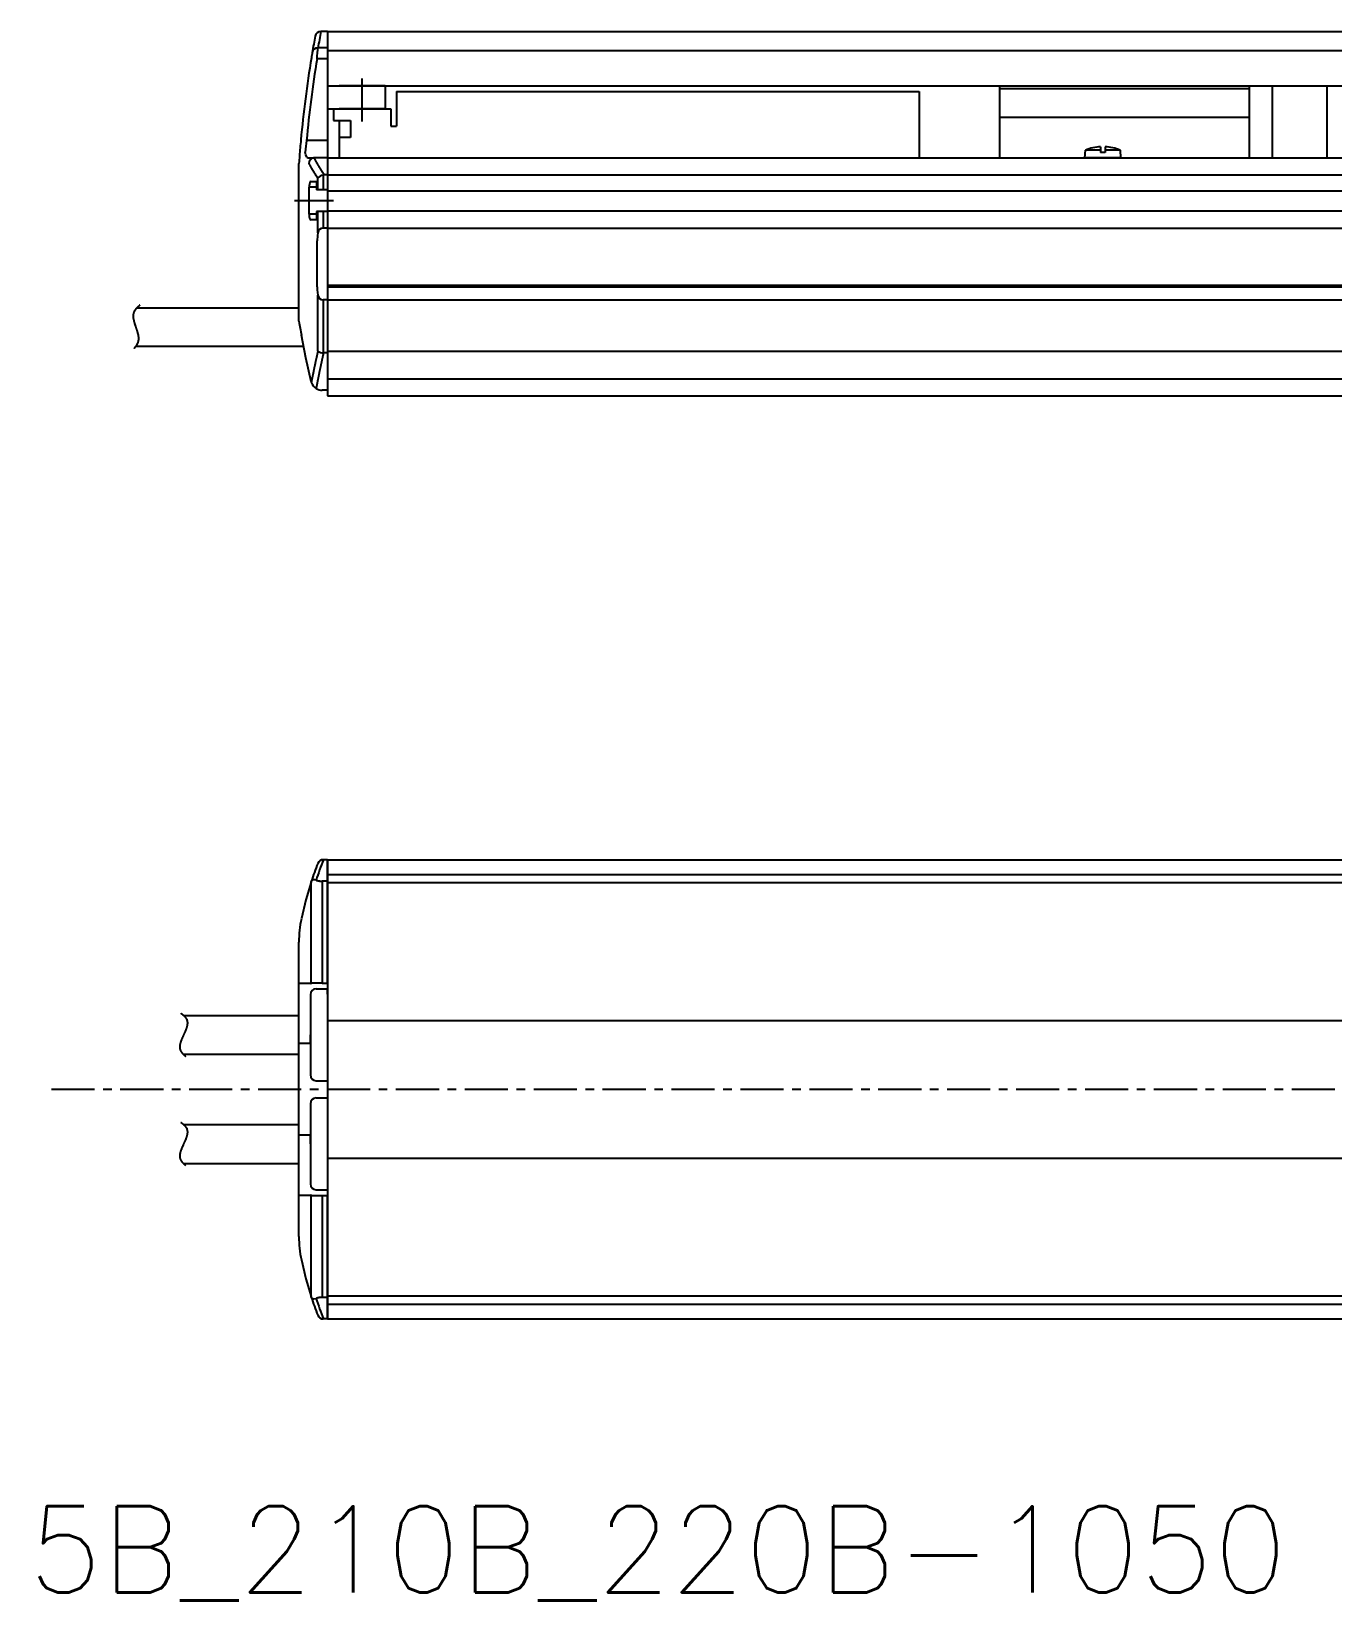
# Model space of a CAD drawing. Extents: x -493 to 1083, y 41 to 537.
# Drawn here: x -345.1 to -118.5, y 41.4 to 314.8 of the extents above; entities that cross this region are included whole.
import ezdxf

# ---------------------------------------------------------------- set-up
doc = ezdxf.new("R2010")
doc.units = 0
doc.linetypes.add('CENTER', pattern=[12, 7.5, -1.5, 1.5, -1.5])
doc.layers.get('0').update_dxf_attribs({"linetype": 'CONTINUOUS'})
doc.layers.add('CENTER', color=1, linetype='CENTER')
doc.styles.get("Standard").update_dxf_attribs({"font": 'txt', "bigfont": 'EXTFONT'})

# ---------------------------------------------------------------- blocks, each defined once
blk = doc.blocks.new('DTL0004')
at = {"color": 0, "linetype": 'CONTINUOUS'}
for p, q in [((-3.15, 0), (-3.04, 1.3)), ((3.15, 0), (-3.15, 0)), ((-0.4, 1.3), (-3.04, 1.3)), ((-0.4, 1.89), (-0.4, 0.9)), ((0.4, 0.9), (-0.4, 0.9)), ((0.4, 1.89), (0.4, 0.9)), ((3.04, 1.3), (0.4, 1.3)), ((3.15, 0), (3.04, 1.3))]:
    blk.add_line(p, q, dxfattribs=at)
for start, end in [(92.8723, 112.3565), (67.6435, 87.1277)]:
    blk.add_arc((0, -6.08), 7.98, start, end, dxfattribs=at)
at = {"color": 0}
blk.add_point((0, 0), dxfattribs=at)
blk.add_point((0, 0), dxfattribs=at)

msp = doc.modelspace()

# ---------------------------------------------------------------- linework, layer by layer
at = {"color": 7, "linetype": 'CONTINUOUS'}
for p, q in [((-294.71, 314.76), (-294.7, 314.76)), ((-293.52, 314.76), (-294.7, 314.76)), ((-293.52, 314.76), (-293.52, 305.26)), ((-293.52, 314.76), (-293.52, 252.26)), ((-293.52, 314.76), (-103.52, 314.76)), ((-293.52, 314.76), (-293.52, 305.26)), ((-293.52, 311.87), (-295.21, 311.87)), ((-293.52, 309.99), (-295.37, 309.99)), ((-293.52, 311.4), (-103.52, 311.4)), ((-293.52, 305.26), (-103.52, 305.26)), ((-283.52, 305.26), (-291.52, 305.26)), ((-283.52, 305.26), (-283.52, 301.26)), ((-281.52, 304.26), (-190.52, 304.26)), ((-281.52, 304.26), (-281.52, 298.26)), ((-190.52, 304.26), (-190.52, 292.76)), ((-176.52, 305.26), (-176.52, 292.76)), ((-176.52, 304.79), (-133.02, 304.79)), ((-133.02, 305.26), (-133.02, 292.76)), ((-129.02, 305.26), (-129.02, 292.76)), ((-119.52, 305.26), (-119.52, 292.76)), ((-293.52, 301.26), (-282.52, 301.26)), ((-292.52, 301.26), (-292.52, 299.26)), ((-283.52, 301.26), (-291.52, 301.26)), ((-282.52, 301.26), (-282.52, 298.26)), ((-292.52, 299.26), (-289.52, 299.26)), ((-291.52, 299.26), (-291.52, 292.76)), ((-289.52, 299.26), (-289.52, 296.26)), ((-282.52, 298.26), (-281.52, 298.26)), ((-176.52, 299.8), (-133.02, 299.8)), ((-293.52, 295.76), (-297.19, 295.76)), ((-289.52, 296.26), (-291.52, 296.26)), ((-298.42, 293.08), (-298.42, 293.06)), ((-297.12, 292.85), (-296.91, 292.76)), ((-296.91, 292.76), (-295.76, 292.76)), ((-295.76, 292.76), (-295.91, 292.75)), ((-293.52, 292.76), (-295.76, 292.76)), ((-293.52, 292.76), (1068.48, 292.76)), ((-293.52, 292.76), (-293.52, 251.26)), ((-298.52, 264.26), (-298.52, 291.76)), ((-294.1, 289.76), (-294.3, 289.74)), ((-293.52, 289.76), (-294.1, 289.76)), ((-293.52, 289.76), (1068.48, 289.76)), ((-296.75, 282.91), (-296.75, 287.61)), ((-295.49, 287.61), (-296.75, 287.61)), ((-296.43, 288.61), (-295.49, 288.61)), ((-295.49, 288.61), (-295.49, 287.16)), ((-293.52, 287.16), (-295.49, 287.16)), ((-295.23, 287.16), (-295.23, 289.18)), ((-294.3, 289.74), (-294.3, 287.16)), ((-293.52, 287.01), (1068.48, 287.01)), ((-295.49, 282.91), (-296.75, 282.91)), ((-295.49, 281.91), (-296.43, 281.91)), ((-293.52, 283.36), (-295.49, 283.36)), ((-295.49, 283.36), (-295.49, 281.91)), ((-295.23, 279.69), (-295.23, 283.36)), ((-294.3, 283.36), (-294.3, 280.49)), ((-293.52, 283.51), (1068.48, 283.51)), ((-293.52, 280.49), (-294.3, 280.49)), ((-293.52, 280.49), (1068.48, 280.49)), ((-295.37, 270.26), (-295.37, 278.26)), ((-295.23, 259.03), (-295.23, 268.83)), ((-294.3, 268.02), (-294.3, 258.76)), ((-293.52, 268.02), (-294.3, 268.02)), ((-293.52, 270.56), (1068.48, 270.56)), ((-293.52, 270.26), (1068.48, 270.26)), ((-293.52, 268.02), (1068.48, 268.02)), ((-326.73, 266.61), (-298.55, 266.61)), ((-326.94, 259.91), (-297.74, 259.91)), ((-294.3, 258.76), (-294.25, 258.76)), ((-293.52, 258.76), (-294.25, 258.76)), ((-293.52, 259.03), (1068.48, 259.03)), ((-293.52, 254.26), (1068.48, 254.26)), ((-296.41, 253.79), (-296.37, 253.65)), ((-293.52, 252.26), (-294.46, 252.26)), ((-293.52, 251.26), (1068.48, 251.26)), ((-294.3, 170.47), (-294.25, 170.47)), ((-293.52, 170.47), (-294.25, 170.47)), ((-293.52, 170.47), (-293.52, 90.47)), ((-293.52, 170.47), (1068.48, 170.47)), ((-293.52, 166.72), (-293.52, 170.47)), ((-293.52, 167.87), (1068.48, 167.87)), ((-296.41, 166.56), (-296.37, 166.68)), ((-296.41, 148.97), (-296.41, 166.56)), ((-293.52, 166.72), (-294.46, 166.72)), ((-294.46, 166.72), (-294.46, 148.97)), ((-293.52, 148.97), (-293.52, 166.72)), ((-293.52, 166.47), (1068.48, 166.47)), ((-298.52, 104.82), (-298.52, 156.12)), ((-298.52, 148.92), (-298.35, 148.97)), ((-298.35, 148.97), (-296.41, 148.97)), ((-296.52, 148.9), (-296.32, 148.97)), ((-294.46, 148.97), (-296.41, 148.97)), ((-295.52, 147.97), (-293.52, 147.97)), ((-294.46, 148.97), (-293.52, 148.97)), ((-293.52, 148.97), (-293.52, 147.99)), ((-293.52, 147.05), (-293.52, 147.99)), ((-293.52, 147.97), (-293.52, 131.97)), ((-296.52, 146.97), (-296.52, 132.97)), ((-293.52, 147.05), (-293.52, 146.52)), ((-318.6, 143.32), (-298.52, 143.32)), ((-293.52, 142.47), (1068.48, 142.47)), ((-296.52, 138.47), (-296.52, 139.97)), ((-296.52, 138.47), (-298.52, 138.47)), ((-318.69, 136.62), (-298.52, 136.62)), ((-295.52, 131.97), (-293.52, 131.97)), ((-295.52, 128.97), (-293.52, 128.97)), ((-293.52, 128.97), (-293.52, 112.97)), ((-296.52, 127.97), (-296.52, 113.97)), ((-318.66, 124.37), (-298.52, 124.37)), ((-296.52, 122.47), (-298.52, 122.47)), ((-296.52, 120.97), (-296.52, 122.47)), ((-318.64, 117.57), (-298.52, 117.57)), ((-293.52, 118.47), (1068.48, 118.47)), ((-295.52, 112.97), (-293.52, 112.97)), ((-293.52, 114.42), (-293.52, 113.9)), ((-293.52, 113.9), (-293.52, 112.96)), ((-293.52, 112.96), (-293.52, 111.97)), ((-298.35, 111.97), (-298.52, 112.03)), ((-296.41, 111.97), (-298.35, 111.97)), ((-296.32, 111.97), (-296.52, 112.05)), ((-296.41, 94.39), (-296.41, 111.97)), ((-296.41, 111.97), (-294.46, 111.97)), ((-294.46, 111.97), (-294.46, 94.23)), ((-294.46, 111.97), (-293.52, 111.97)), ((-293.52, 94.23), (-293.52, 111.97)), ((-296.37, 94.27), (-296.41, 94.39)), ((-293.52, 94.23), (-294.46, 94.23)), ((-293.52, 94.47), (1068.48, 94.47)), ((-293.52, 90.47), (-293.52, 94.23)), ((-293.52, 93.07), (1068.48, 93.07)), ((-294.25, 90.47), (-294.3, 90.47)), ((-293.52, 90.47), (-294.25, 90.47)), ((-293.52, 90.47), (1068.48, 90.47))]:
    msp.add_line(p, q, dxfattribs=at)
for points in [[(-295.37, 309.99), (-295.33, 310.42), (-295.28, 311.04), (-295.24, 311.54), (-295.21, 311.87)], [(-297.12, 292.85), (-297.33, 293.25), (-297.42, 293.71)], [(-296.43, 288.61), (-296.44, 288.61), (-296.55, 288.54), (-296.64, 288.37), (-296.7, 288.13), (-296.74, 287.83), (-296.75, 287.61)], [(-296.75, 282.91), (-296.75, 282.81), (-296.72, 282.49), (-296.66, 282.2), (-296.57, 282), (-296.46, 281.91), (-296.43, 281.91)], [(-295.23, 279.69), (-295.31, 279.2), (-295.37, 278.26)], [(-295.37, 270.26), (-295.35, 269.71), (-295.23, 268.83)], [(-296.41, 253.79), (-297.32, 257.88), (-298.1, 261.84)], [(-295.53, 166.9), (-295.74, 166.95), (-296.04, 166.95), (-296.26, 166.85), (-296.37, 166.68)], [(-296.41, 166.56), (-297.32, 163.46), (-298.1, 160.2)], [(-298.1, 100.75), (-297.32, 97.47), (-296.41, 94.39)], [(-296.37, 94.27), (-296.32, 94.17), (-296.17, 94.04), (-295.92, 93.98), (-295.53, 94.05)]]:
    msp.add_lwpolyline(points, dxfattribs=at)
for points in [[(-295.91, 292.75, 0), (-295.9, 292.72, 0), (-295.88, 292.7, 0), (-295.87, 292.68, 0), (-295.86, 292.65, 0), (-295.85, 292.63, 0), (-295.83, 292.6, 0), (-295.82, 292.58, 0), (-295.81, 292.56, 0), (-295.8, 292.53, 0), (-295.78, 292.51, 0), (-295.77, 292.49, 0), (-295.76, 292.46, 0), (-295.75, 292.44, 0), (-295.73, 292.42, 0), (-295.72, 292.39, 0), (-295.71, 292.37, 0), (-295.7, 292.34, 0), (-295.68, 292.32, 0), (-295.67, 292.3, 0), (-295.66, 292.27, 0), (-295.65, 292.25, 0), (-295.63, 292.23, 0), (-295.62, 292.2, 0), (-295.61, 292.18, 0), (-295.59, 292.16, 0), (-295.58, 292.13, 0), (-295.57, 292.11, 0), (-295.55, 292.08, 0), (-295.54, 292.06, 0), (-295.53, 292.04, 0), (-295.52, 292.01, 0), (-295.5, 291.99, 0), (-295.49, 291.97, 0), (-295.48, 291.94, 0), (-295.46, 291.92, 0), (-295.45, 291.9, 0), (-295.44, 291.87, 0), (-295.42, 291.85, 0), (-295.41, 291.83, 0), (-295.4, 291.8, 0), (-295.38, 291.78, 0), (-295.37, 291.76, 0), (-295.36, 291.73, 0), (-295.34, 291.71, 0), (-295.33, 291.69, 0), (-295.31, 291.66, 0), (-295.3, 291.64, 0), (-295.29, 291.61, 0), (-295.27, 291.59, 0), (-295.26, 291.57, 0), (-295.25, 291.54, 0), (-295.23, 291.52, 0), (-295.22, 291.5, 0), (-295.21, 291.47, 0), (-295.19, 291.45, 0), (-295.18, 291.43, 0), (-295.16, 291.4, 0), (-295.15, 291.38, 0), (-295.14, 291.36, 0), (-295.12, 291.33, 0), (-295.11, 291.31, 0), (-295.09, 291.29, 0), (-295.08, 291.26, 0), (-295.07, 291.24, 0), (-295.05, 291.22, 0), (-295.04, 291.19, 0), (-295.02, 291.17, 0), (-295.01, 291.15, 0), (-294.99, 291.12, 0), (-294.98, 291.1, 0), (-294.97, 291.08, 0), (-294.95, 291.05, 0), (-294.94, 291.03, 0), (-294.92, 291.01, 0), (-294.91, 290.98, 0), (-294.89, 290.96, 0), (-294.88, 290.94, 0), (-294.87, 290.91, 0), (-294.85, 290.89, 0), (-294.84, 290.87, 0), (-294.82, 290.84, 0), (-294.81, 290.82, 0), (-294.79, 290.8, 0), (-294.78, 290.77, 0), (-294.76, 290.75, 0), (-294.75, 290.73, 0), (-294.73, 290.7, 0), (-294.72, 290.68, 0), (-294.7, 290.66, 0), (-294.69, 290.63, 0), (-294.67, 290.61, 0), (-294.66, 290.59, 0), (-294.64, 290.57, 0), (-294.63, 290.54, 0), (-294.61, 290.52, 0), (-294.6, 290.5, 0), (-294.58, 290.47, 0), (-294.57, 290.45, 0), (-294.55, 290.43, 0), (-294.54, 290.4, 0), (-294.52, 290.38, 0), (-294.51, 290.36, 0), (-294.49, 290.33, 0), (-294.48, 290.31, 0), (-294.46, 290.29, 0), (-294.45, 290.26, 0), (-294.43, 290.24, 0), (-294.42, 290.22, 0), (-294.4, 290.19, 0), (-294.39, 290.17, 0), (-294.37, 290.15, 0), (-294.35, 290.13, 0), (-294.34, 290.1, 0), (-294.32, 290.08, 0), (-294.31, 290.06, 0), (-294.29, 290.03, 0), (-294.28, 290.01, 0), (-294.26, 289.99, 0), (-294.24, 289.96, 0), (-294.23, 289.94, 0), (-294.21, 289.92, 0), (-294.2, 289.9, 0), (-294.18, 289.87, 0), (-294.17, 289.85, 0), (-294.15, 289.83, 0), (-294.13, 289.8, 0), (-294.12, 289.78, 0), (-294.1, 289.76, 0)], [(-296.8, 291.76, 0), (-296.79, 291.74, 0), (-296.78, 291.72, 0), (-296.77, 291.7, 0), (-296.76, 291.68, 0), (-296.75, 291.66, 0), (-296.74, 291.64, 0), (-296.73, 291.61, 0), (-296.71, 291.59, 0), (-296.7, 291.57, 0), (-296.69, 291.55, 0), (-296.68, 291.53, 0), (-296.67, 291.51, 0), (-296.66, 291.49, 0), (-296.65, 291.47, 0), (-296.64, 291.45, 0), (-296.63, 291.43, 0), (-296.61, 291.41, 0), (-296.6, 291.39, 0), (-296.59, 291.37, 0), (-296.58, 291.35, 0), (-296.57, 291.33, 0), (-296.56, 291.31, 0), (-296.55, 291.29, 0), (-296.54, 291.27, 0), (-296.52, 291.25, 0), (-296.51, 291.23, 0), (-296.5, 291.21, 0), (-296.49, 291.19, 0), (-296.48, 291.17, 0), (-296.47, 291.15, 0), (-296.46, 291.13, 0), (-296.44, 291.11, 0), (-296.43, 291.09, 0), (-296.42, 291.07, 0), (-296.41, 291.05, 0), (-296.4, 291.03, 0), (-296.39, 291.01, 0), (-296.37, 290.99, 0), (-296.36, 290.96, 0), (-296.35, 290.94, 0), (-296.34, 290.92, 0), (-296.33, 290.9, 0), (-296.31, 290.88, 0), (-296.3, 290.86, 0), (-296.29, 290.84, 0), (-296.28, 290.82, 0), (-296.27, 290.8, 0), (-296.26, 290.78, 0), (-296.24, 290.76, 0), (-296.23, 290.74, 0), (-296.22, 290.72, 0), (-296.21, 290.7, 0), (-296.2, 290.68, 0), (-296.18, 290.66, 0), (-296.17, 290.64, 0), (-296.16, 290.62, 0), (-296.15, 290.6, 0), (-296.14, 290.58, 0), (-296.12, 290.56, 0), (-296.11, 290.54, 0), (-296.1, 290.52, 0), (-296.09, 290.5, 0), (-296.07, 290.48, 0), (-296.06, 290.46, 0), (-296.05, 290.44, 0), (-296.04, 290.42, 0), (-296.03, 290.4, 0), (-296.01, 290.38, 0), (-296, 290.36, 0), (-295.99, 290.34, 0), (-295.98, 290.32, 0), (-295.96, 290.3, 0), (-295.95, 290.28, 0), (-295.94, 290.26, 0), (-295.93, 290.24, 0), (-295.91, 290.22, 0), (-295.9, 290.2, 0), (-295.89, 290.18, 0), (-295.88, 290.16, 0), (-295.86, 290.14, 0), (-295.85, 290.12, 0), (-295.84, 290.1, 0), (-295.83, 290.08, 0), (-295.81, 290.06, 0), (-295.8, 290.04, 0), (-295.79, 290.02, 0), (-295.77, 290, 0), (-295.76, 289.98, 0), (-295.75, 289.96, 0), (-295.74, 289.94, 0), (-295.72, 289.92, 0), (-295.71, 289.9, 0), (-295.7, 289.88, 0), (-295.68, 289.86, 0), (-295.67, 289.84, 0), (-295.66, 289.82, 0), (-295.65, 289.8, 0), (-295.63, 289.78, 0), (-295.62, 289.76, 0), (-295.61, 289.74, 0), (-295.59, 289.72, 0), (-295.58, 289.7, 0), (-295.57, 289.68, 0), (-295.55, 289.66, 0), (-295.54, 289.64, 0), (-295.53, 289.62, 0), (-295.51, 289.6, 0), (-295.5, 289.58, 0), (-295.49, 289.56, 0), (-295.47, 289.54, 0), (-295.46, 289.52, 0), (-295.45, 289.5, 0), (-295.43, 289.48, 0), (-295.42, 289.46, 0), (-295.41, 289.44, 0), (-295.39, 289.42, 0), (-295.38, 289.4, 0), (-295.37, 289.38, 0), (-295.35, 289.36, 0), (-295.34, 289.34, 0), (-295.33, 289.32, 0), (-295.31, 289.3, 0), (-295.3, 289.28, 0), (-295.29, 289.26, 0), (-295.27, 289.24, 0), (-295.26, 289.22, 0), (-295.25, 289.2, 0), (-295.23, 289.18, 0)], [(-326.2, 267.09, 0), (-326.23, 267.06, 0), (-326.27, 267.04, 0), (-326.3, 267.01, 0), (-326.33, 266.98, 0), (-326.36, 266.95, 0), (-326.4, 266.92, 0), (-326.43, 266.89, 0), (-326.46, 266.86, 0), (-326.5, 266.83, 0), (-326.53, 266.8, 0), (-326.56, 266.77, 0), (-326.59, 266.74, 0), (-326.63, 266.71, 0), (-326.66, 266.68, 0), (-326.69, 266.65, 0), (-326.72, 266.62, 0), (-326.75, 266.59, 0), (-326.78, 266.56, 0), (-326.81, 266.52, 0), (-326.84, 266.49, 0), (-326.87, 266.46, 0), (-326.9, 266.43, 0), (-326.93, 266.39, 0), (-326.95, 266.36, 0), (-326.98, 266.33, 0), (-327.01, 266.29, 0), (-327.03, 266.26, 0), (-327.06, 266.22, 0), (-327.08, 266.19, 0), (-327.1, 266.15, 0), (-327.12, 266.12, 0), (-327.15, 266.08, 0), (-327.17, 266.05, 0), (-327.19, 266.01, 0), (-327.2, 265.98, 0), (-327.22, 265.94, 0), (-327.24, 265.9, 0), (-327.25, 265.87, 0), (-327.27, 265.83, 0), (-327.28, 265.79, 0), (-327.3, 265.76, 0), (-327.31, 265.72, 0), (-327.32, 265.68, 0), (-327.33, 265.64, 0), (-327.34, 265.6, 0), (-327.35, 265.56, 0), (-327.35, 265.53, 0), (-327.36, 265.49, 0), (-327.37, 265.45, 0), (-327.37, 265.41, 0), (-327.38, 265.37, 0), (-327.38, 265.33, 0), (-327.38, 265.29, 0), (-327.38, 265.25, 0), (-327.39, 265.21, 0), (-327.39, 265.17, 0), (-327.39, 265.13, 0), (-327.39, 265.09, 0), (-327.38, 265.04, 0), (-327.38, 265, 0), (-327.38, 264.96, 0), (-327.38, 264.92, 0), (-327.37, 264.88, 0), (-327.37, 264.84, 0), (-327.36, 264.8, 0), (-327.36, 264.75, 0), (-327.35, 264.71, 0), (-327.34, 264.67, 0), (-327.34, 264.63, 0), (-327.33, 264.58, 0), (-327.32, 264.54, 0), (-327.31, 264.5, 0), (-327.3, 264.45, 0), (-327.29, 264.41, 0), (-327.28, 264.37, 0), (-327.27, 264.32, 0), (-327.26, 264.28, 0), (-327.25, 264.24, 0), (-327.24, 264.19, 0), (-327.23, 264.15, 0), (-327.21, 264.11, 0), (-327.2, 264.06, 0), (-327.19, 264.02, 0), (-327.18, 263.98, 0), (-327.16, 263.93, 0), (-327.15, 263.89, 0), (-327.14, 263.84, 0), (-327.12, 263.8, 0), (-327.11, 263.75, 0), (-327.09, 263.71, 0), (-327.08, 263.66, 0), (-327.06, 263.62, 0), (-327.05, 263.58, 0), (-327.03, 263.53, 0), (-327.02, 263.49, 0), (-327, 263.44, 0), (-326.99, 263.4, 0), (-326.97, 263.35, 0), (-326.96, 263.31, 0), (-326.94, 263.26, 0), (-326.93, 263.22, 0), (-326.91, 263.17, 0), (-326.9, 263.13, 0), (-326.88, 263.08, 0), (-326.87, 263.04, 0), (-326.85, 262.99, 0), (-326.84, 262.95, 0), (-326.82, 262.9, 0), (-326.81, 262.86, 0), (-326.79, 262.81, 0), (-326.78, 262.77, 0), (-326.76, 262.72, 0), (-326.75, 262.68, 0), (-326.73, 262.64, 0), (-326.72, 262.59, 0), (-326.71, 262.55, 0), (-326.69, 262.5, 0), (-326.68, 262.46, 0), (-326.67, 262.41, 0), (-326.65, 262.37, 0), (-326.64, 262.32, 0), (-326.63, 262.28, 0), (-326.62, 262.23, 0), (-326.61, 262.19, 0), (-326.59, 262.15, 0), (-326.58, 262.1, 0), (-326.57, 262.06, 0), (-326.56, 262.01, 0), (-326.55, 261.97, 0), (-326.54, 261.93, 0), (-326.54, 261.88, 0), (-326.53, 261.84, 0), (-326.52, 261.8, 0), (-326.51, 261.75, 0), (-326.51, 261.71, 0), (-326.5, 261.67, 0), (-326.49, 261.62, 0), (-326.49, 261.58, 0), (-326.48, 261.54, 0), (-326.48, 261.49, 0), (-326.48, 261.45, 0), (-326.47, 261.41, 0), (-326.47, 261.37, 0), (-326.47, 261.32, 0), (-326.47, 261.28, 0), (-326.47, 261.24, 0), (-326.47, 261.2, 0), (-326.47, 261.16, 0), (-326.47, 261.11, 0), (-326.48, 261.07, 0), (-326.48, 261.03, 0), (-326.48, 260.99, 0), (-326.49, 260.95, 0), (-326.5, 260.91, 0), (-326.5, 260.87, 0), (-326.51, 260.83, 0), (-326.52, 260.79, 0), (-326.53, 260.75, 0), (-326.54, 260.71, 0), (-326.55, 260.67, 0), (-326.56, 260.63, 0), (-326.57, 260.59, 0), (-326.59, 260.55, 0), (-326.6, 260.51, 0), (-326.62, 260.47, 0), (-326.63, 260.43, 0), (-326.65, 260.4, 0), (-326.67, 260.36, 0), (-326.69, 260.32, 0), (-326.71, 260.28, 0), (-326.73, 260.25, 0), (-326.75, 260.21, 0), (-326.77, 260.17, 0), (-326.79, 260.13, 0), (-326.82, 260.1, 0), (-326.84, 260.06, 0), (-326.86, 260.02, 0), (-326.89, 259.99, 0), (-326.91, 259.95, 0), (-326.94, 259.92, 0), (-326.96, 259.88, 0), (-326.99, 259.85, 0), (-327.01, 259.81, 0), (-327.04, 259.78, 0), (-327.06, 259.74, 0), (-327.09, 259.71, 0), (-327.12, 259.67, 0), (-327.14, 259.64, 0), (-327.17, 259.6, 0), (-327.2, 259.57, 0), (-327.22, 259.54, 0)], [(-295.23, 259.03, 0), (-295.24, 258.98, 0), (-295.25, 258.94, 0), (-295.26, 258.9, 0), (-295.27, 258.86, 0), (-295.28, 258.82, 0), (-295.29, 258.78, 0), (-295.3, 258.73, 0), (-295.31, 258.69, 0), (-295.32, 258.65, 0), (-295.33, 258.61, 0), (-295.34, 258.57, 0), (-295.35, 258.53, 0), (-295.36, 258.48, 0), (-295.36, 258.44, 0), (-295.37, 258.4, 0), (-295.38, 258.36, 0), (-295.39, 258.32, 0), (-295.4, 258.28, 0), (-295.41, 258.23, 0), (-295.42, 258.19, 0), (-295.43, 258.15, 0), (-295.44, 258.11, 0), (-295.45, 258.07, 0), (-295.46, 258.03, 0), (-295.47, 257.98, 0), (-295.48, 257.94, 0), (-295.49, 257.9, 0), (-295.5, 257.86, 0), (-295.5, 257.82, 0), (-295.51, 257.77, 0), (-295.52, 257.73, 0), (-295.53, 257.69, 0), (-295.54, 257.65, 0), (-295.55, 257.61, 0), (-295.56, 257.57, 0), (-295.57, 257.52, 0), (-295.58, 257.48, 0), (-295.59, 257.44, 0), (-295.6, 257.4, 0), (-295.61, 257.36, 0), (-295.61, 257.31, 0), (-295.62, 257.27, 0), (-295.63, 257.23, 0), (-295.64, 257.19, 0), (-295.65, 257.15, 0), (-295.66, 257.11, 0), (-295.67, 257.06, 0), (-295.68, 257.02, 0), (-295.69, 256.98, 0), (-295.7, 256.94, 0), (-295.71, 256.9, 0), (-295.71, 256.85, 0), (-295.72, 256.81, 0), (-295.73, 256.77, 0), (-295.74, 256.73, 0), (-295.75, 256.69, 0), (-295.76, 256.64, 0), (-295.77, 256.6, 0), (-295.78, 256.56, 0), (-295.79, 256.52, 0), (-295.79, 256.48, 0), (-295.8, 256.43, 0), (-295.81, 256.39, 0), (-295.82, 256.35, 0), (-295.83, 256.31, 0), (-295.84, 256.27, 0), (-295.85, 256.22, 0), (-295.86, 256.18, 0), (-295.87, 256.14, 0), (-295.87, 256.1, 0), (-295.88, 256.06, 0), (-295.89, 256.01, 0), (-295.9, 255.97, 0), (-295.91, 255.93, 0), (-295.92, 255.89, 0), (-295.93, 255.85, 0), (-295.94, 255.8, 0), (-295.94, 255.76, 0), (-295.95, 255.72, 0), (-295.96, 255.68, 0), (-295.97, 255.63, 0), (-295.98, 255.59, 0), (-295.99, 255.55, 0), (-296, 255.51, 0), (-296.01, 255.47, 0), (-296.01, 255.42, 0), (-296.02, 255.38, 0), (-296.03, 255.34, 0), (-296.04, 255.3, 0), (-296.05, 255.26, 0), (-296.06, 255.21, 0), (-296.07, 255.17, 0), (-296.07, 255.13, 0), (-296.08, 255.09, 0), (-296.09, 255.04, 0), (-296.1, 255, 0), (-296.11, 254.96, 0), (-296.12, 254.92, 0), (-296.12, 254.88, 0), (-296.13, 254.83, 0), (-296.14, 254.79, 0), (-296.15, 254.75, 0), (-296.16, 254.71, 0), (-296.17, 254.66, 0), (-296.18, 254.62, 0), (-296.18, 254.58, 0), (-296.19, 254.54, 0), (-296.2, 254.5, 0), (-296.21, 254.45, 0), (-296.22, 254.41, 0), (-296.23, 254.37, 0), (-296.23, 254.33, 0), (-296.24, 254.28, 0), (-296.25, 254.24, 0), (-296.26, 254.2, 0), (-296.27, 254.16, 0), (-296.28, 254.11, 0), (-296.28, 254.07, 0), (-296.29, 254.03, 0), (-296.3, 253.99, 0), (-296.31, 253.94, 0), (-296.32, 253.9, 0), (-296.33, 253.86, 0), (-296.33, 253.82, 0), (-296.34, 253.78, 0), (-296.35, 253.73, 0), (-296.36, 253.69, 0), (-296.37, 253.65, 0)], [(-294.25, 258.76, 0), (-294.26, 258.71, 0), (-294.27, 258.66, 0), (-294.28, 258.61, 0), (-294.29, 258.57, 0), (-294.3, 258.52, 0), (-294.31, 258.47, 0), (-294.32, 258.42, 0), (-294.33, 258.37, 0), (-294.35, 258.33, 0), (-294.36, 258.28, 0), (-294.37, 258.23, 0), (-294.38, 258.18, 0), (-294.39, 258.14, 0), (-294.4, 258.09, 0), (-294.41, 258.04, 0), (-294.42, 257.99, 0), (-294.43, 257.94, 0), (-294.44, 257.9, 0), (-294.45, 257.85, 0), (-294.46, 257.8, 0), (-294.47, 257.75, 0), (-294.48, 257.7, 0), (-294.49, 257.66, 0), (-294.51, 257.61, 0), (-294.52, 257.56, 0), (-294.53, 257.51, 0), (-294.54, 257.46, 0), (-294.55, 257.42, 0), (-294.56, 257.37, 0), (-294.57, 257.32, 0), (-294.58, 257.27, 0), (-294.59, 257.22, 0), (-294.6, 257.17, 0), (-294.61, 257.13, 0), (-294.62, 257.08, 0), (-294.63, 257.03, 0), (-294.64, 256.98, 0), (-294.65, 256.93, 0), (-294.66, 256.89, 0), (-294.67, 256.84, 0), (-294.68, 256.79, 0), (-294.69, 256.74, 0), (-294.7, 256.69, 0), (-294.71, 256.64, 0), (-294.72, 256.6, 0), (-294.73, 256.55, 0), (-294.74, 256.5, 0), (-294.75, 256.45, 0), (-294.76, 256.4, 0), (-294.77, 256.36, 0), (-294.78, 256.31, 0), (-294.79, 256.26, 0), (-294.81, 256.21, 0), (-294.82, 256.16, 0), (-294.83, 256.11, 0), (-294.84, 256.07, 0), (-294.85, 256.02, 0), (-294.86, 255.97, 0), (-294.87, 255.92, 0), (-294.88, 255.87, 0), (-294.89, 255.82, 0), (-294.9, 255.78, 0), (-294.91, 255.73, 0), (-294.92, 255.68, 0), (-294.93, 255.63, 0), (-294.94, 255.58, 0), (-294.95, 255.53, 0), (-294.96, 255.49, 0), (-294.97, 255.44, 0), (-294.98, 255.39, 0), (-294.99, 255.34, 0), (-295, 255.29, 0), (-295.01, 255.24, 0), (-295.01, 255.19, 0), (-295.02, 255.15, 0), (-295.03, 255.1, 0), (-295.04, 255.05, 0), (-295.05, 255, 0), (-295.06, 254.95, 0), (-295.07, 254.9, 0), (-295.08, 254.85, 0), (-295.09, 254.81, 0), (-295.1, 254.76, 0), (-295.11, 254.71, 0), (-295.12, 254.66, 0), (-295.13, 254.61, 0), (-295.14, 254.56, 0), (-295.15, 254.51, 0), (-295.16, 254.47, 0), (-295.17, 254.42, 0), (-295.18, 254.37, 0), (-295.19, 254.32, 0), (-295.2, 254.27, 0), (-295.21, 254.22, 0), (-295.22, 254.17, 0), (-295.23, 254.13, 0), (-295.24, 254.08, 0), (-295.25, 254.03, 0), (-295.26, 253.98, 0), (-295.27, 253.93, 0), (-295.28, 253.88, 0), (-295.28, 253.83, 0), (-295.29, 253.78, 0), (-295.3, 253.74, 0), (-295.31, 253.69, 0), (-295.32, 253.64, 0), (-295.33, 253.59, 0), (-295.34, 253.54, 0), (-295.35, 253.49, 0), (-295.36, 253.44, 0), (-295.37, 253.39, 0), (-295.38, 253.35, 0), (-295.39, 253.3, 0), (-295.4, 253.25, 0), (-295.41, 253.2, 0), (-295.42, 253.15, 0), (-295.43, 253.1, 0), (-295.43, 253.05, 0), (-295.44, 253, 0), (-295.45, 252.96, 0), (-295.46, 252.91, 0), (-295.47, 252.86, 0), (-295.48, 252.81, 0), (-295.49, 252.76, 0), (-295.5, 252.71, 0), (-295.51, 252.66, 0), (-295.52, 252.61, 0), (-295.53, 252.56, 0)], [(-295.53, 166.9, 0), (-295.52, 166.89, 0), (-295.51, 166.89, 0), (-295.5, 166.89, 0), (-295.5, 166.89, 0), (-295.49, 166.88, 0), (-295.48, 166.88, 0), (-295.47, 166.88, 0), (-295.47, 166.87, 0), (-295.46, 166.87, 0), (-295.45, 166.87, 0), (-295.44, 166.87, 0), (-295.44, 166.86, 0), (-295.43, 166.86, 0), (-295.42, 166.86, 0), (-295.41, 166.86, 0), (-295.4, 166.86, 0), (-295.4, 166.85, 0), (-295.39, 166.85, 0), (-295.38, 166.85, 0), (-295.37, 166.85, 0), (-295.37, 166.84, 0), (-295.36, 166.84, 0), (-295.35, 166.84, 0), (-295.34, 166.84, 0), (-295.33, 166.83, 0), (-295.33, 166.83, 0), (-295.32, 166.83, 0), (-295.31, 166.83, 0), (-295.3, 166.83, 0), (-295.29, 166.82, 0), (-295.29, 166.82, 0), (-295.28, 166.82, 0), (-295.27, 166.82, 0), (-295.26, 166.82, 0), (-295.25, 166.81, 0), (-295.25, 166.81, 0), (-295.24, 166.81, 0), (-295.23, 166.81, 0), (-295.22, 166.81, 0), (-295.21, 166.8, 0), (-295.21, 166.8, 0), (-295.2, 166.8, 0), (-295.19, 166.8, 0), (-295.18, 166.8, 0), (-295.17, 166.79, 0), (-295.17, 166.79, 0), (-295.16, 166.79, 0), (-295.15, 166.79, 0), (-295.14, 166.79, 0), (-295.13, 166.79, 0), (-295.12, 166.78, 0), (-295.12, 166.78, 0), (-295.11, 166.78, 0), (-295.1, 166.78, 0), (-295.09, 166.78, 0), (-295.08, 166.78, 0), (-295.07, 166.77, 0), (-295.07, 166.77, 0), (-295.06, 166.77, 0), (-295.05, 166.77, 0), (-295.04, 166.77, 0), (-295.03, 166.77, 0), (-295.02, 166.77, 0), (-295.02, 166.76, 0), (-295.01, 166.76, 0), (-295, 166.76, 0), (-294.99, 166.76, 0), (-294.98, 166.76, 0), (-294.97, 166.76, 0), (-294.96, 166.76, 0), (-294.96, 166.75, 0), (-294.95, 166.75, 0), (-294.94, 166.75, 0), (-294.93, 166.75, 0), (-294.92, 166.75, 0), (-294.91, 166.75, 0), (-294.91, 166.75, 0), (-294.9, 166.75, 0), (-294.89, 166.75, 0), (-294.88, 166.74, 0), (-294.87, 166.74, 0), (-294.86, 166.74, 0), (-294.85, 166.74, 0), (-294.85, 166.74, 0), (-294.84, 166.74, 0), (-294.83, 166.74, 0), (-294.82, 166.74, 0), (-294.81, 166.74, 0), (-294.8, 166.74, 0), (-294.79, 166.73, 0), (-294.78, 166.73, 0), (-294.78, 166.73, 0), (-294.77, 166.73, 0), (-294.76, 166.73, 0), (-294.75, 166.73, 0), (-294.74, 166.73, 0), (-294.73, 166.73, 0), (-294.72, 166.73, 0), (-294.72, 166.73, 0), (-294.71, 166.73, 0), (-294.7, 166.73, 0), (-294.69, 166.73, 0), (-294.68, 166.73, 0), (-294.67, 166.73, 0), (-294.66, 166.72, 0), (-294.65, 166.72, 0), (-294.65, 166.72, 0), (-294.64, 166.72, 0), (-294.63, 166.72, 0), (-294.62, 166.72, 0), (-294.61, 166.72, 0), (-294.6, 166.72, 0), (-294.59, 166.72, 0), (-294.58, 166.72, 0), (-294.58, 166.72, 0), (-294.57, 166.72, 0), (-294.56, 166.72, 0), (-294.55, 166.72, 0), (-294.54, 166.72, 0), (-294.53, 166.72, 0), (-294.52, 166.72, 0), (-294.51, 166.72, 0), (-294.51, 166.72, 0), (-294.5, 166.72, 0), (-294.49, 166.72, 0), (-294.48, 166.72, 0), (-294.47, 166.72, 0), (-294.46, 166.72, 0)], [(-318.22, 136.16, 0), (-318.25, 136.19, 0), (-318.28, 136.22, 0), (-318.32, 136.25, 0), (-318.35, 136.28, 0), (-318.38, 136.31, 0), (-318.41, 136.34, 0), (-318.44, 136.37, 0), (-318.48, 136.4, 0), (-318.51, 136.43, 0), (-318.54, 136.47, 0), (-318.57, 136.5, 0), (-318.6, 136.53, 0), (-318.63, 136.56, 0), (-318.67, 136.6, 0), (-318.7, 136.63, 0), (-318.73, 136.67, 0), (-318.75, 136.7, 0), (-318.78, 136.73, 0), (-318.81, 136.77, 0), (-318.84, 136.8, 0), (-318.87, 136.84, 0), (-318.89, 136.87, 0), (-318.92, 136.91, 0), (-318.94, 136.94, 0), (-318.97, 136.98, 0), (-318.99, 137.02, 0), (-319.01, 137.05, 0), (-319.03, 137.09, 0), (-319.05, 137.13, 0), (-319.07, 137.17, 0), (-319.09, 137.2, 0), (-319.1, 137.24, 0), (-319.12, 137.28, 0), (-319.13, 137.32, 0), (-319.15, 137.36, 0), (-319.16, 137.4, 0), (-319.17, 137.44, 0), (-319.18, 137.48, 0), (-319.19, 137.52, 0), (-319.2, 137.56, 0), (-319.2, 137.6, 0), (-319.21, 137.64, 0), (-319.21, 137.68, 0), (-319.22, 137.72, 0), (-319.22, 137.76, 0), (-319.22, 137.8, 0), (-319.22, 137.84, 0), (-319.22, 137.88, 0), (-319.22, 137.93, 0), (-319.22, 137.97, 0), (-319.22, 138.01, 0), (-319.21, 138.05, 0), (-319.21, 138.1, 0), (-319.2, 138.14, 0), (-319.2, 138.18, 0), (-319.19, 138.23, 0), (-319.18, 138.27, 0), (-319.17, 138.31, 0), (-319.16, 138.36, 0), (-319.15, 138.4, 0), (-319.14, 138.44, 0), (-319.13, 138.49, 0), (-319.12, 138.53, 0), (-319.11, 138.58, 0), (-319.1, 138.62, 0), (-319.08, 138.67, 0), (-319.07, 138.71, 0), (-319.06, 138.76, 0), (-319.04, 138.8, 0), (-319.03, 138.85, 0), (-319.01, 138.89, 0), (-318.99, 138.94, 0), (-318.98, 138.98, 0), (-318.96, 139.03, 0), (-318.94, 139.07, 0), (-318.92, 139.12, 0), (-318.91, 139.16, 0), (-318.89, 139.21, 0), (-318.87, 139.26, 0), (-318.85, 139.3, 0), (-318.83, 139.35, 0), (-318.81, 139.39, 0), (-318.79, 139.44, 0), (-318.77, 139.49, 0), (-318.75, 139.53, 0), (-318.73, 139.58, 0), (-318.71, 139.62, 0), (-318.69, 139.67, 0), (-318.67, 139.72, 0), (-318.65, 139.76, 0), (-318.63, 139.81, 0), (-318.6, 139.85, 0), (-318.58, 139.9, 0), (-318.56, 139.95, 0), (-318.54, 139.99, 0), (-318.52, 140.04, 0), (-318.5, 140.09, 0), (-318.48, 140.13, 0), (-318.46, 140.18, 0), (-318.43, 140.22, 0), (-318.41, 140.27, 0), (-318.39, 140.31, 0), (-318.37, 140.36, 0), (-318.35, 140.41, 0), (-318.33, 140.45, 0), (-318.31, 140.5, 0), (-318.29, 140.54, 0), (-318.27, 140.59, 0), (-318.25, 140.63, 0), (-318.23, 140.68, 0), (-318.22, 140.72, 0), (-318.2, 140.77, 0), (-318.18, 140.81, 0), (-318.16, 140.86, 0), (-318.14, 140.9, 0), (-318.13, 140.95, 0), (-318.11, 140.99, 0), (-318.09, 141.04, 0), (-318.08, 141.08, 0), (-318.06, 141.13, 0), (-318.05, 141.17, 0), (-318.03, 141.21, 0), (-318.02, 141.26, 0), (-318.01, 141.3, 0), (-318, 141.35, 0), (-317.98, 141.39, 0), (-317.97, 141.43, 0), (-317.96, 141.47, 0), (-317.95, 141.52, 0), (-317.94, 141.56, 0), (-317.93, 141.6, 0), (-317.93, 141.65, 0), (-317.92, 141.69, 0), (-317.91, 141.73, 0), (-317.91, 141.77, 0), (-317.9, 141.81, 0), (-317.9, 141.85, 0), (-317.89, 141.89, 0), (-317.89, 141.94, 0), (-317.89, 141.98, 0), (-317.89, 142.02, 0), (-317.89, 142.06, 0), (-317.89, 142.1, 0), (-317.89, 142.14, 0), (-317.9, 142.18, 0), (-317.9, 142.21, 0), (-317.91, 142.25, 0), (-317.91, 142.29, 0), (-317.92, 142.33, 0), (-317.93, 142.37, 0), (-317.94, 142.41, 0), (-317.95, 142.44, 0), (-317.96, 142.48, 0), (-317.97, 142.52, 0), (-317.98, 142.56, 0), (-318, 142.59, 0), (-318.01, 142.63, 0), (-318.03, 142.66, 0), (-318.05, 142.7, 0), (-318.07, 142.73, 0), (-318.09, 142.77, 0), (-318.11, 142.8, 0), (-318.14, 142.84, 0), (-318.16, 142.87, 0), (-318.19, 142.91, 0), (-318.21, 142.94, 0), (-318.24, 142.97, 0), (-318.27, 143, 0), (-318.3, 143.04, 0), (-318.33, 143.07, 0), (-318.36, 143.1, 0), (-318.39, 143.13, 0), (-318.42, 143.16, 0), (-318.45, 143.19, 0), (-318.49, 143.22, 0), (-318.52, 143.25, 0), (-318.55, 143.28, 0), (-318.59, 143.31, 0), (-318.62, 143.34, 0), (-318.66, 143.37, 0), (-318.7, 143.4, 0), (-318.73, 143.43, 0), (-318.77, 143.45, 0), (-318.8, 143.48, 0), (-318.84, 143.51, 0), (-318.88, 143.54, 0), (-318.91, 143.56, 0), (-318.95, 143.59, 0), (-318.99, 143.61, 0), (-319.02, 143.64, 0), (-319.06, 143.66, 0)], [(-318.22, 117.16, 0), (-318.25, 117.19, 0), (-318.28, 117.22, 0), (-318.32, 117.25, 0), (-318.35, 117.28, 0), (-318.38, 117.31, 0), (-318.41, 117.34, 0), (-318.44, 117.37, 0), (-318.48, 117.4, 0), (-318.51, 117.43, 0), (-318.54, 117.47, 0), (-318.57, 117.5, 0), (-318.6, 117.53, 0), (-318.63, 117.56, 0), (-318.67, 117.6, 0), (-318.7, 117.63, 0), (-318.73, 117.67, 0), (-318.75, 117.7, 0), (-318.78, 117.73, 0), (-318.81, 117.77, 0), (-318.84, 117.8, 0), (-318.87, 117.84, 0), (-318.89, 117.87, 0), (-318.92, 117.91, 0), (-318.94, 117.94, 0), (-318.97, 117.98, 0), (-318.99, 118.02, 0), (-319.01, 118.05, 0), (-319.03, 118.09, 0), (-319.05, 118.13, 0), (-319.07, 118.17, 0), (-319.09, 118.2, 0), (-319.1, 118.24, 0), (-319.12, 118.28, 0), (-319.13, 118.32, 0), (-319.15, 118.36, 0), (-319.16, 118.4, 0), (-319.17, 118.44, 0), (-319.18, 118.48, 0), (-319.19, 118.52, 0), (-319.2, 118.56, 0), (-319.2, 118.6, 0), (-319.21, 118.64, 0), (-319.21, 118.68, 0), (-319.22, 118.72, 0), (-319.22, 118.76, 0), (-319.22, 118.8, 0), (-319.22, 118.84, 0), (-319.22, 118.88, 0), (-319.22, 118.93, 0), (-319.22, 118.97, 0), (-319.22, 119.01, 0), (-319.21, 119.05, 0), (-319.21, 119.1, 0), (-319.2, 119.14, 0), (-319.2, 119.18, 0), (-319.19, 119.23, 0), (-319.18, 119.27, 0), (-319.17, 119.31, 0), (-319.16, 119.36, 0), (-319.15, 119.4, 0), (-319.14, 119.44, 0), (-319.13, 119.49, 0), (-319.12, 119.53, 0), (-319.11, 119.58, 0), (-319.1, 119.62, 0), (-319.08, 119.67, 0), (-319.07, 119.71, 0), (-319.06, 119.76, 0), (-319.04, 119.8, 0), (-319.03, 119.85, 0), (-319.01, 119.89, 0), (-318.99, 119.94, 0), (-318.98, 119.98, 0), (-318.96, 120.03, 0), (-318.94, 120.07, 0), (-318.92, 120.12, 0), (-318.91, 120.16, 0), (-318.89, 120.21, 0), (-318.87, 120.26, 0), (-318.85, 120.3, 0), (-318.83, 120.35, 0), (-318.81, 120.39, 0), (-318.79, 120.44, 0), (-318.77, 120.49, 0), (-318.75, 120.53, 0), (-318.73, 120.58, 0), (-318.71, 120.62, 0), (-318.69, 120.67, 0), (-318.67, 120.72, 0), (-318.65, 120.76, 0), (-318.63, 120.81, 0), (-318.6, 120.85, 0), (-318.58, 120.9, 0), (-318.56, 120.95, 0), (-318.54, 120.99, 0), (-318.52, 121.04, 0), (-318.5, 121.09, 0), (-318.48, 121.13, 0), (-318.46, 121.18, 0), (-318.43, 121.22, 0), (-318.41, 121.27, 0), (-318.39, 121.31, 0), (-318.37, 121.36, 0), (-318.35, 121.41, 0), (-318.33, 121.45, 0), (-318.31, 121.5, 0), (-318.29, 121.54, 0), (-318.27, 121.59, 0), (-318.25, 121.63, 0), (-318.23, 121.68, 0), (-318.22, 121.72, 0), (-318.2, 121.77, 0), (-318.18, 121.81, 0), (-318.16, 121.86, 0), (-318.14, 121.9, 0), (-318.13, 121.95, 0), (-318.11, 121.99, 0), (-318.09, 122.04, 0), (-318.08, 122.08, 0), (-318.06, 122.13, 0), (-318.05, 122.17, 0), (-318.03, 122.21, 0), (-318.02, 122.26, 0), (-318.01, 122.3, 0), (-318, 122.35, 0), (-317.98, 122.39, 0), (-317.97, 122.43, 0), (-317.96, 122.47, 0), (-317.95, 122.52, 0), (-317.94, 122.56, 0), (-317.93, 122.6, 0), (-317.93, 122.65, 0), (-317.92, 122.69, 0), (-317.91, 122.73, 0), (-317.91, 122.77, 0), (-317.9, 122.81, 0), (-317.9, 122.85, 0), (-317.89, 122.89, 0), (-317.89, 122.94, 0), (-317.89, 122.98, 0), (-317.89, 123.02, 0), (-317.89, 123.06, 0), (-317.89, 123.1, 0), (-317.89, 123.14, 0), (-317.9, 123.18, 0), (-317.9, 123.21, 0), (-317.91, 123.25, 0), (-317.91, 123.29, 0), (-317.92, 123.33, 0), (-317.93, 123.37, 0), (-317.94, 123.41, 0), (-317.95, 123.44, 0), (-317.96, 123.48, 0), (-317.97, 123.52, 0), (-317.98, 123.56, 0), (-318, 123.59, 0), (-318.01, 123.63, 0), (-318.03, 123.66, 0), (-318.05, 123.7, 0), (-318.07, 123.73, 0), (-318.09, 123.77, 0), (-318.11, 123.8, 0), (-318.14, 123.84, 0), (-318.16, 123.87, 0), (-318.19, 123.91, 0), (-318.21, 123.94, 0), (-318.24, 123.97, 0), (-318.27, 124, 0), (-318.3, 124.04, 0), (-318.33, 124.07, 0), (-318.36, 124.1, 0), (-318.39, 124.13, 0), (-318.42, 124.16, 0), (-318.45, 124.19, 0), (-318.49, 124.22, 0), (-318.52, 124.25, 0), (-318.55, 124.28, 0), (-318.59, 124.31, 0), (-318.62, 124.34, 0), (-318.66, 124.37, 0), (-318.7, 124.4, 0), (-318.73, 124.43, 0), (-318.77, 124.45, 0), (-318.8, 124.48, 0), (-318.84, 124.51, 0), (-318.88, 124.54, 0), (-318.91, 124.56, 0), (-318.95, 124.59, 0), (-318.99, 124.61, 0), (-319.02, 124.64, 0), (-319.06, 124.66, 0)], [(-294.46, 94.22, 0), (-294.47, 94.22, 0), (-294.48, 94.22, 0), (-294.49, 94.22, 0), (-294.5, 94.22, 0), (-294.51, 94.22, 0), (-294.51, 94.22, 0), (-294.52, 94.22, 0), (-294.53, 94.22, 0), (-294.54, 94.22, 0), (-294.55, 94.22, 0), (-294.56, 94.22, 0), (-294.57, 94.22, 0), (-294.58, 94.22, 0), (-294.58, 94.22, 0), (-294.59, 94.22, 0), (-294.6, 94.22, 0), (-294.61, 94.22, 0), (-294.62, 94.22, 0), (-294.63, 94.22, 0), (-294.64, 94.22, 0), (-294.65, 94.22, 0), (-294.65, 94.22, 0), (-294.66, 94.22, 0), (-294.67, 94.22, 0), (-294.68, 94.22, 0), (-294.69, 94.22, 0), (-294.7, 94.22, 0), (-294.71, 94.22, 0), (-294.72, 94.22, 0), (-294.72, 94.21, 0), (-294.73, 94.21, 0), (-294.74, 94.21, 0), (-294.75, 94.21, 0), (-294.76, 94.21, 0), (-294.77, 94.21, 0), (-294.78, 94.21, 0), (-294.78, 94.21, 0), (-294.79, 94.21, 0), (-294.8, 94.21, 0), (-294.81, 94.21, 0), (-294.82, 94.21, 0), (-294.83, 94.2, 0), (-294.84, 94.2, 0), (-294.85, 94.2, 0), (-294.85, 94.2, 0), (-294.86, 94.2, 0), (-294.87, 94.2, 0), (-294.88, 94.2, 0), (-294.89, 94.2, 0), (-294.9, 94.2, 0), (-294.91, 94.2, 0), (-294.91, 94.19, 0), (-294.92, 94.19, 0), (-294.93, 94.19, 0), (-294.94, 94.19, 0), (-294.95, 94.19, 0), (-294.96, 94.19, 0), (-294.96, 94.19, 0), (-294.97, 94.19, 0), (-294.98, 94.18, 0), (-294.99, 94.18, 0), (-295, 94.18, 0), (-295.01, 94.18, 0), (-295.02, 94.18, 0), (-295.02, 94.18, 0), (-295.03, 94.18, 0), (-295.04, 94.17, 0), (-295.05, 94.17, 0), (-295.06, 94.17, 0), (-295.07, 94.17, 0), (-295.07, 94.17, 0), (-295.08, 94.17, 0), (-295.09, 94.17, 0), (-295.1, 94.16, 0), (-295.11, 94.16, 0), (-295.12, 94.16, 0), (-295.12, 94.16, 0), (-295.13, 94.16, 0), (-295.14, 94.16, 0), (-295.15, 94.15, 0), (-295.16, 94.15, 0), (-295.17, 94.15, 0), (-295.17, 94.15, 0), (-295.18, 94.15, 0), (-295.19, 94.15, 0), (-295.2, 94.14, 0), (-295.21, 94.14, 0), (-295.21, 94.14, 0), (-295.22, 94.14, 0), (-295.23, 94.14, 0), (-295.24, 94.13, 0), (-295.25, 94.13, 0), (-295.25, 94.13, 0), (-295.26, 94.13, 0), (-295.27, 94.13, 0), (-295.28, 94.12, 0), (-295.29, 94.12, 0), (-295.29, 94.12, 0), (-295.3, 94.12, 0), (-295.31, 94.12, 0), (-295.32, 94.11, 0), (-295.33, 94.11, 0), (-295.33, 94.11, 0), (-295.34, 94.11, 0), (-295.35, 94.1, 0), (-295.36, 94.1, 0), (-295.37, 94.1, 0), (-295.37, 94.1, 0), (-295.38, 94.1, 0), (-295.39, 94.09, 0), (-295.4, 94.09, 0), (-295.4, 94.09, 0), (-295.41, 94.09, 0), (-295.42, 94.08, 0), (-295.43, 94.08, 0), (-295.44, 94.08, 0), (-295.44, 94.08, 0), (-295.45, 94.07, 0), (-295.46, 94.07, 0), (-295.47, 94.07, 0), (-295.47, 94.07, 0), (-295.48, 94.06, 0), (-295.49, 94.06, 0), (-295.5, 94.06, 0), (-295.5, 94.06, 0), (-295.51, 94.05, 0), (-295.52, 94.05, 0), (-295.53, 94.05, 0)]]:
    msp.add_polyline3d(points, dxfattribs=at)
for centre, radius, start, end in [((-294.71, 313.76), 1, 90, 169.5385), ((-99.02, 278.56), 199, 169.5209, 170.3653), ((-99.02, 277.62), 200, 169.5385, 170.3653), ((-295.26, 310.91), 0.959, 87.296, 168.8526), ((-99.02, 277.62), 200, 170.6396, 174.7718), ((-99.02, 277.62), 199, 170.6396, 174.7718), ((-99.02, 277.62), 200, 170.3653, 170.6396), ((-99.02, 277.62), 200, 174.7718, 175.5727), ((-185.17, 282.09), 112.85, 173.0438, 174.0881), ((-99.02, 277.62), 200, 175.5727, 175.9477), ((-295.72, 291.68), 1.08, 99.918, 175.9292), ((-294.09, 288.33), 1.42, 98.4757, 143.2161), ((-294.32, 279.57), 0.923, 89.0012, 172.5415), ((-294.32, 268.94), 0.92, 187.2921, 271.1652), ((-150.52, 288.67), 150, 189.3668, 190.305), ((-294.3, 260.54), 1.78, 238.2867, 269.9173), ((-294.46, 254.26), 2, 197.7448, 237.8532), ((-294.46, 254.26), 2, 237.8532, 270), ((-239.36, 147.97), 60, 158.6289, 161.8332), ((-239.36, 148.84), 59, 158.4891, 162.1774), ((-294.3, 169.47), 1, 90, 158.6289), ((-278.52, 156.12), 20, 168.2428, 180), ((-295.52, 146.97), 1, 90, 180), ((-295.52, 132.97), 1, 180, 270), ((-295.52, 127.97), 1, 90, 180), ((-295.52, 113.97), 1, 180, 270), ((-278.52, 104.82), 20, 180, 191.7572), ((-239.36, 112.97), 60, 198.1668, 201.3711), ((-239.36, 112.11), 59, 197.8226, 201.5109), ((-294.3, 91.47), 1, 201.3711, 270)]:
    msp.add_arc(centre, radius, start, end, dxfattribs=at)
at = {"layer": 'CENTER', "color": 1, "linetype": 'CENTER'}
for p, q in [((-287.52, 299.07), (-287.52, 307.44)), ((-292.51, 285.26), (-299.29, 285.26)), ((-341.63, 130.47), (1079.71, 130.47))]:
    msp.add_line(p, q, dxfattribs=at)

# ---------------------------------------------------------------- block references
at = {"color": 7, "linetype": 'CONTINUOUS', "zscale": 2}
msp.add_blockref('DTL0004', (-158.52, 292.76), dxfattribs=at)

# ---------------------------------------------------------------- texts
at = {"color": 7, "linetype": 'CONTINUOUS'}
msp.add_text('RSH205B_210B_220B-1050', height=15, dxfattribs=at).set_placement((-411.85, 42.83))

doc.saveas('drawing.dxf')
